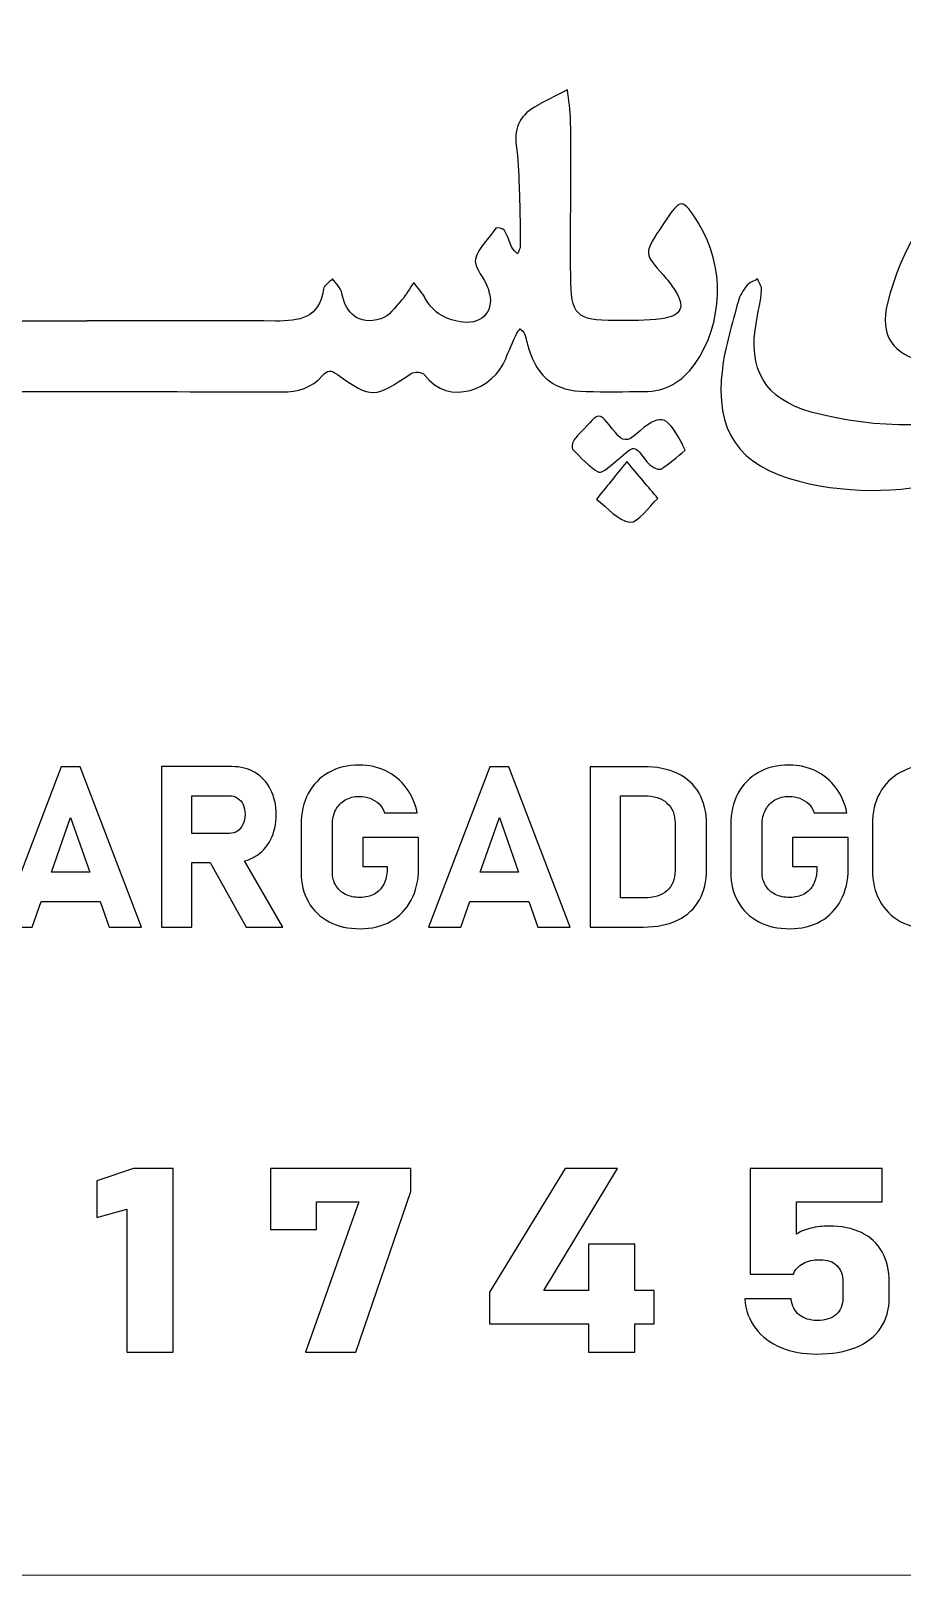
# Model space of a CAD drawing. Header units: millimetres. Extents: x -19.9 to 20.1, y -19.3 to 20.7.
# Drawn here: x -8.56 to 2.39, y -19.32 to 0.11 of the extents above; entities that cross this region are included whole.
import ezdxf

# ---------------------------------------------------------------- set-up
doc = ezdxf.new("R2010")
doc.units = ezdxf.units.MM
doc.header["$MEASUREMENT"] = 0
doc.layers.add('Layer 1', color=7, linetype='Continuous')

msp = doc.modelspace()

# ---------------------------------------------------------------- linework, layer by layer
at = {"layer": 'Layer 1', "color": 250, "lineweight": 18}
msp.add_open_spline([(-16.9282, 20.6845), (-16.9282, 20.6845), (17.0718, 20.6845), (17.0718, 20.6845), (18.7241, 20.6845), (20.0718, 19.3368), (20.0718, 17.6845), (20.0718, 17.6845), (20.0718, -16.3155), (20.0718, -16.3155), (20.0718, -17.9678), (18.7241, -19.3155), (17.0718, -19.3155), (17.0718, -19.3155), (-16.9282, -19.3155), (-16.9282, -19.3155), (-18.5805, -19.3155), (-19.9282, -17.9678), (-19.9282, -16.3155), (-19.9282, -16.3155), (-19.9282, 17.6845), (-19.9282, 17.6845), (-19.9282, 19.3368), (-18.5805, 20.6845), (-16.9282, 20.6845)], degree=3, knots=[0, 0, 0, 0, 0.125, 0.125, 0.125, 0.25, 0.25, 0.25, 0.375, 0.375, 0.375, 0.5, 0.5, 0.5, 0.625, 0.625, 0.625, 0.75, 0.75, 0.75, 0.875, 0.875, 0.875, 1, 1, 1, 1], dxfattribs=at)
at = {"layer": 'Layer 1', "color": 250}
for points, knots in [([(11.0448, -4.4285), (9.6891, -4.4285), (8.333, -4.4299), (6.9769, -4.4278), (6.5874, -4.4271), (6.4421, -4.3326), (6.3765, -3.9491), (6.3059, -3.5346), (6.2894, -3.1109), (6.2456, -2.6918), (6.24, -2.6375), (6.2139, -2.5856), (6.1969, -2.5324), (6.168, -2.5761), (6.1313, -2.6167), (6.1116, -2.6639), (5.9623, -3.0255), (5.8025, -3.3836), (5.6727, -3.7519), (5.4949, -4.256), (5.164, -4.5266), (4.6211, -4.5164), (4.4489, -4.5136), (4.2986, -4.5802), (4.2298, -4.7298), (4.0125, -5.1997), (3.5948, -5.3793), (3.1426, -5.5087), (2.4674, -5.7021), (1.783, -5.7306), (1.1007, -5.5571), (0.3341, -5.3616), (0.036, -4.9284), (0.133, -4.1417), (0.168, -3.8563), (0.2576, -3.5773), (0.3309, -3.2979), (0.3503, -3.2241), (0.3951, -3.1536), (0.4428, -3.0929), (0.4728, -3.0552), (0.5303, -3.0386), (0.5754, -3.0125), (0.5938, -3.0594), (0.6319, -3.1084), (0.6273, -3.1532), (0.6146, -3.2852), (0.5856, -3.4157), (0.5617, -3.5462), (0.4495, -4.153), (0.6675, -4.5238), (1.251, -4.6857), (2.086, -4.9168), (2.9242, -4.8857), (3.7585, -4.6804), (3.8319, -4.6624), (4.0605, -4.6571), (3.8545, -4.4786), (3.8404, -4.4663), (3.8277, -4.4306), (3.8354, -4.4183), (4.0048, -4.1304), (3.725, -4.2179), (3.6329, -4.1992), (3.3193, -4.1354), (2.9986, -4.1079), (2.684, -4.0482), (2.2754, -3.9706), (2.1072, -3.7177), (2.2098, -3.3148), (2.3862, -2.6213), (2.7164, -2.0328), (3.4096, -1.7287), (3.5885, -1.6501), (3.6816, -1.5403), (3.6696, -1.3371), (3.6636, -1.2292), (3.6947, -1.1195), (3.706, -1.0108), (3.7261, -0.8157), (3.7532, -0.7939), (3.9427, -0.8683), (4.2189, -0.977), (4.4898, -1.0994), (4.7657, -1.2098), (4.8983, -1.2634), (4.9029, -1.3237), (4.7897, -1.3982), (4.6634, -1.4811), (4.7033, -1.553), (4.7879, -1.6391), (5.1418, -1.9979), (5.3704, -2.4304), (5.5263, -2.9056), (5.5439, -2.9585), (5.5905, -3.0015), (5.6233, -3.0495), (5.6561, -3.009), (5.7044, -2.973), (5.7193, -2.9271), (5.8314, -2.5786), (5.9493, -2.2311), (6.0421, -1.8772), (6.1391, -1.5068), (6.2103, -1.1297), (6.2939, -0.7558), (6.3024, -0.718), (6.3112, -0.6774), (6.3317, -0.646), (6.3592, -0.6044), (6.3984, -0.5702), (6.4322, -0.5328), (6.4541, -0.5783), (6.4908, -0.6228), (6.495, -0.6697), (6.5292, -1.0595), (6.5631, -1.449), (6.586, -1.8395), (6.6104, -2.2537), (6.6185, -2.6692), (6.6414, -3.0837), (6.6594, -3.4058), (6.7494, -3.4944), (7.0672, -3.5268), (7.1452, -3.5346), (7.2235, -3.5388), (7.3015, -3.5388), (9.5589, -3.5427), (11.816, -3.5462), (14.073, -3.5491), (14.6054, -3.5498), (14.6124, -3.5491), (14.6467, -3.0287), (14.6777, -2.5623), (14.616, -2.1009), (14.459, -1.6642), (14.3493, -1.3576), (14.3948, -1.1354), (14.6227, -0.9064), (14.9515, -0.5762), (14.9395, -0.5653), (15.137, -1.0055), (15.2107, -1.1696), (15.2848, -1.334), (15.3631, -1.4959), (15.4143, -1.6017), (15.4058, -1.6635), (15.2697, -1.6483), (15.1765, -1.6381), (15.1218, -1.6635), (15.1102, -1.7679), (15.0658, -2.1644), (15.0143, -2.5602), (14.9705, -2.9567), (14.9656, -3.0058), (14.9892, -3.058), (14.9994, -3.1081), (15.0474, -3.0873), (15.1017, -3.0742), (15.1423, -3.0439), (15.5297, -2.7507), (15.9177, -2.4558), (16.388, -2.3059), (16.5569, -2.2519), (16.7376, -2.2106), (16.914, -2.2064), (17.4315, -2.1926), (17.7176, -2.6283), (17.5003, -3.095), (17.1743, -3.7967), (16.5954, -4.1869), (15.8556, -4.3206), (15.4196, -4.3989), (14.9691, -4.4229), (14.5249, -4.4282), (13.365, -4.4426), (12.2051, -4.4331), (11.0448, -4.4331), (11.0448, -4.4331), (11.0448, -4.4285), (11.0448, -4.4285)], [0, 0, 0, 0, 0.0166667, 0.0166667, 0.0166667, 0.0333333, 0.0333333, 0.0333333, 0.05, 0.05, 0.05, 0.0666667, 0.0666667, 0.0666667, 0.0833333, 0.0833333, 0.0833333, 0.1, 0.1, 0.1, 0.1166667, 0.1166667, 0.1166667, 0.1333333, 0.1333333, 0.1333333, 0.15, 0.15, 0.15, 0.1666667, 0.1666667, 0.1666667, 0.1833333, 0.1833333, 0.1833333, 0.2, 0.2, 0.2, 0.2166667, 0.2166667, 0.2166667, 0.2333333, 0.2333333, 0.2333333, 0.25, 0.25, 0.25, 0.2666667, 0.2666667, 0.2666667, 0.2833333, 0.2833333, 0.2833333, 0.3, 0.3, 0.3, 0.3166667, 0.3166667, 0.3166667, 0.3333333, 0.3333333, 0.3333333, 0.35, 0.35, 0.35, 0.3666667, 0.3666667, 0.3666667, 0.3833333, 0.3833333, 0.3833333, 0.4, 0.4, 0.4, 0.4166667, 0.4166667, 0.4166667, 0.4333333, 0.4333333, 0.4333333, 0.45, 0.45, 0.45, 0.4666667, 0.4666667, 0.4666667, 0.4833333, 0.4833333, 0.4833333, 0.5, 0.5, 0.5, 0.5166667, 0.5166667, 0.5166667, 0.5333333, 0.5333333, 0.5333333, 0.55, 0.55, 0.55, 0.5666667, 0.5666667, 0.5666667, 0.5833333, 0.5833333, 0.5833333, 0.6, 0.6, 0.6, 0.6166667, 0.6166667, 0.6166667, 0.6333333, 0.6333333, 0.6333333, 0.65, 0.65, 0.65, 0.6666667, 0.6666667, 0.6666667, 0.6833333, 0.6833333, 0.6833333, 0.7, 0.7, 0.7, 0.7166667, 0.7166667, 0.7166667, 0.7333333, 0.7333333, 0.7333333, 0.75, 0.75, 0.75, 0.7666667, 0.7666667, 0.7666667, 0.7833333, 0.7833333, 0.7833333, 0.8, 0.8, 0.8, 0.8166667, 0.8166667, 0.8166667, 0.8333333, 0.8333333, 0.8333333, 0.85, 0.85, 0.85, 0.8666667, 0.8666667, 0.8666667, 0.8833333, 0.8833333, 0.8833333, 0.9, 0.9, 0.9, 0.9166667, 0.9166667, 0.9166667, 0.9333333, 0.9333333, 0.9333333, 0.95, 0.95, 0.95, 0.9666667, 0.9666667, 0.9666667, 0.9833333, 0.9833333, 0.9833333, 1, 1, 1, 1]), ([(-7.8605, -3.5391), (-7.0685, -3.5391), (-6.2769, -3.5352), (-5.4852, -3.5412), (-5.1882, -3.5433), (-4.9342, -3.5091), (-4.8838, -3.1422), (-4.8771, -3.0932), (-4.8079, -3.0533), (-4.7673, -3.0092), (-4.7271, -3.0706), (-4.6626, -3.1278), (-4.6509, -3.1937), (-4.6065, -3.4453), (-4.4424, -3.5973), (-4.1599, -3.5141), (-4.0583, -3.4837), (-3.9785, -3.3655), (-3.8995, -3.2777), (-3.8402, -3.2117), (-3.7972, -3.1309), (-3.7471, -3.0569), (-3.6981, -3.1228), (-3.6413, -3.1846), (-3.6021, -3.2562), (-3.4977, -3.4463), (-3.3305, -3.5335), (-3.1255, -3.5557), (-2.8712, -3.5836), (-2.7265, -3.398), (-2.8055, -3.1525), (-2.8151, -3.1228), (-2.8295, -3.0946), (-2.8426, -3.066), (-2.8899, -2.963), (-2.9964, -2.8427), (-2.9721, -2.7612), (-2.9297, -2.6191), (-2.8094, -2.4988), (-2.7138, -2.3753), (-2.7036, -2.3622), (-2.6203, -2.3778), (-2.6062, -2.401), (-2.566, -2.467), (-2.5477, -2.5457), (-2.5134, -2.6159), (-2.4986, -2.6473), (-2.4665, -2.6702), (-2.4425, -2.697), (-2.4302, -2.6642), (-2.4069, -2.6311), (-2.4073, -2.5979), (-2.409, -2.3471), (-2.4129, -2.0962), (-2.4221, -1.8454), (-2.4284, -1.6733), (-2.4362, -1.5004), (-2.4584, -1.3297), (-2.488, -1.0961), (-2.3981, -0.9356), (-2.1931, -0.8315), (-2.179, -0.8245), (-2.1674, -0.8132), (-2.1536, -0.8061), (-2.0404, -0.7479), (-1.9271, -0.6901), (-1.8135, -0.6319), (-1.8001, -0.7617), (-1.7754, -0.8915), (-1.7747, -1.0213), (-1.7712, -1.6722), (-1.7765, -2.3231), (-1.774, -2.9736), (-1.7719, -3.4675), (-1.7031, -3.5352), (-1.2173, -3.5352), (-1.0219, -3.5352), (-0.8236, -3.5405), (-0.631, -3.5126), (-0.3717, -3.4745), (-0.3294, -3.3638), (-0.4677, -3.1465), (-0.5097, -3.0808), (-0.5598, -3.0195), (-0.612, -2.9613), (-0.8497, -2.6939), (-0.8508, -2.6942), (-0.6547, -2.3883), (-0.6377, -2.3619), (-0.618, -2.3375), (-0.6007, -2.3111), (-0.3932, -1.9883), (-0.3682, -1.9879), (-0.1661, -2.3114), (0.1691, -2.8473), (0.1493, -3.5723), (-0.2162, -4.0866), (-0.371, -4.3046), (-0.5788, -4.4274), (-0.8508, -4.4285), (-1.0939, -4.4292), (-1.3369, -4.433), (-1.58, -4.4281), (-1.9786, -4.4196), (-2.1818, -4.2644), (-2.3039, -3.8841), (-2.3226, -3.8245), (-2.3321, -3.7617), (-2.3533, -3.7028), (-2.3617, -3.6788), (-2.3893, -3.6612), (-2.408, -3.6407), (-2.4224, -3.6583), (-2.4422, -3.6739), (-2.4514, -3.6936), (-2.4997, -3.8005), (-2.5491, -3.9074), (-2.5914, -4.0168), (-2.7375, -4.3935), (-3.2998, -4.6334), (-3.6148, -4.2147), (-3.6377, -4.184), (-3.7418, -4.1755), (-3.7785, -4.2002), (-4.2403, -4.5138), (-4.2777, -4.5191), (-4.7067, -4.2143), (-4.7882, -4.1565), (-4.8322, -4.1529), (-4.8993, -4.2309), (-5.0309, -4.383), (-5.2069, -4.433), (-5.4052, -4.4323), (-7.1616, -4.4285), (-8.9178, -4.427), (-10.6739, -4.426), (-10.979, -4.426), (-11.1703, -4.2704), (-11.2856, -3.9988), (-11.3089, -3.9441), (-11.3555, -3.8993), (-11.3911, -3.8499), (-11.419, -3.9088), (-11.4599, -3.9649), (-11.4719, -4.027), (-11.5587, -4.4729), (-11.7287, -4.8786), (-12.0279, -5.2271), (-12.1693, -5.3926), (-12.3309, -5.4886), (-12.5577, -5.4667), (-12.8227, -5.4413), (-13.0897, -5.4374), (-13.3539, -5.4067), (-13.439, -5.3968), (-13.5176, -5.3316), (-13.5991, -5.2917), (-13.5377, -5.2183), (-13.4908, -5.1192), (-13.4129, -5.0755), (-13.0647, -4.8807), (-12.7013, -4.7124), (-12.3566, -4.5117), (-12.1838, -4.4112), (-12.0264, -4.2746), (-11.8853, -4.1311), (-11.7075, -3.9508), (-11.7093, -3.7345), (-11.8829, -3.5419), (-12.0399, -3.368), (-12.2131, -3.2075), (-12.3877, -3.0498), (-12.4911, -2.9567), (-12.527, -2.8759), (-12.4314, -2.7524), (-12.3362, -2.6289), (-12.2656, -2.4864), (-12.1725, -2.3612), (-12.0589, -2.2088), (-11.995, -2.2109), (-11.8889, -2.3658), (-11.7784, -2.5273), (-11.679, -2.696), (-11.5714, -2.859), (-11.5477, -2.8946), (-11.5089, -2.9193), (-11.4772, -2.9493), (-11.4652, -2.9083), (-11.4419, -2.8671), (-11.443, -2.8265), (-11.456, -2.3411), (-11.4775, -1.8557), (-11.4856, -1.3699), (-11.4878, -1.2418), (-11.4948, -1.0721), (-11.4218, -0.9935), (-11.2814, -0.8421), (-11.0866, -0.7405), (-10.9096, -0.6259), (-10.8997, -0.6195), (-10.8245, -0.6763), (-10.8182, -0.7102), (-10.8034, -0.7941), (-10.8097, -0.882), (-10.8097, -0.9684), (-10.8097, -1.6267), (-10.8101, -2.2853), (-10.8101, -2.944), (-10.8101, -3.4611), (-10.7445, -3.5377), (-10.2361, -3.5423), (-9.4441, -3.5486), (-8.6525, -3.544), (-7.8605, -3.544), (-7.8605, -3.544), (-7.8605, -3.5391), (-7.8605, -3.5391)], [0, 0, 0, 0, 0.0138889, 0.0138889, 0.0138889, 0.0277778, 0.0277778, 0.0277778, 0.0416667, 0.0416667, 0.0416667, 0.0555556, 0.0555556, 0.0555556, 0.0694444, 0.0694444, 0.0694444, 0.0833333, 0.0833333, 0.0833333, 0.0972222, 0.0972222, 0.0972222, 0.1111111, 0.1111111, 0.1111111, 0.125, 0.125, 0.125, 0.1388889, 0.1388889, 0.1388889, 0.1527778, 0.1527778, 0.1527778, 0.1666667, 0.1666667, 0.1666667, 0.1805556, 0.1805556, 0.1805556, 0.1944444, 0.1944444, 0.1944444, 0.2083333, 0.2083333, 0.2083333, 0.2222222, 0.2222222, 0.2222222, 0.2361111, 0.2361111, 0.2361111, 0.25, 0.25, 0.25, 0.2638889, 0.2638889, 0.2638889, 0.2777778, 0.2777778, 0.2777778, 0.2916667, 0.2916667, 0.2916667, 0.3055556, 0.3055556, 0.3055556, 0.3194444, 0.3194444, 0.3194444, 0.3333333, 0.3333333, 0.3333333, 0.3472222, 0.3472222, 0.3472222, 0.3611111, 0.3611111, 0.3611111, 0.375, 0.375, 0.375, 0.3888889, 0.3888889, 0.3888889, 0.4027778, 0.4027778, 0.4027778, 0.4166667, 0.4166667, 0.4166667, 0.4305556, 0.4305556, 0.4305556, 0.4444444, 0.4444444, 0.4444444, 0.4583333, 0.4583333, 0.4583333, 0.4722222, 0.4722222, 0.4722222, 0.4861111, 0.4861111, 0.4861111, 0.5, 0.5, 0.5, 0.5138889, 0.5138889, 0.5138889, 0.5277778, 0.5277778, 0.5277778, 0.5416667, 0.5416667, 0.5416667, 0.5555556, 0.5555556, 0.5555556, 0.5694444, 0.5694444, 0.5694444, 0.5833333, 0.5833333, 0.5833333, 0.5972222, 0.5972222, 0.5972222, 0.6111111, 0.6111111, 0.6111111, 0.625, 0.625, 0.625, 0.6388889, 0.6388889, 0.6388889, 0.6527778, 0.6527778, 0.6527778, 0.6666667, 0.6666667, 0.6666667, 0.6805556, 0.6805556, 0.6805556, 0.6944444, 0.6944444, 0.6944444, 0.7083333, 0.7083333, 0.7083333, 0.7222222, 0.7222222, 0.7222222, 0.7361111, 0.7361111, 0.7361111, 0.75, 0.75, 0.75, 0.7638889, 0.7638889, 0.7638889, 0.7777778, 0.7777778, 0.7777778, 0.7916667, 0.7916667, 0.7916667, 0.8055556, 0.8055556, 0.8055556, 0.8194444, 0.8194444, 0.8194444, 0.8333333, 0.8333333, 0.8333333, 0.8472222, 0.8472222, 0.8472222, 0.8611111, 0.8611111, 0.8611111, 0.875, 0.875, 0.875, 0.8888889, 0.8888889, 0.8888889, 0.9027778, 0.9027778, 0.9027778, 0.9166667, 0.9166667, 0.9166667, 0.9305556, 0.9305556, 0.9305556, 0.9444444, 0.9444444, 0.9444444, 0.9583333, 0.9583333, 0.9583333, 0.9722222, 0.9722222, 0.9722222, 0.9861111, 0.9861111, 0.9861111, 1, 1, 1, 1]), ([(-0.3342, -5.1669), (-0.4354, -5.2481), (-0.5296, -5.3419), (-0.6422, -5.4026), (-0.6753, -5.4206), (-0.7773, -5.3603), (-0.8161, -5.3109), (-0.9875, -5.0921), (-0.9551, -5.0936), (-1.1844, -5.2862), (-1.2592, -5.349), (-1.3788, -5.4636), (-1.4183, -5.4424), (-1.5446, -5.3758), (-1.6455, -5.2587), (-1.7495, -5.1539), (-1.7658, -5.1373), (-1.7559, -5.0798), (-1.7404, -5.0509), (-1.7188, -5.0106), (-1.6811, -4.9785), (-1.6493, -4.9443), (-1.3992, -4.6752), (-1.4338, -4.6653), (-1.2123, -4.9443), (-1.1223, -5.0579), (-1.0574, -5.0593), (-0.9505, -4.9641), (-0.6535, -4.6988), (-0.5695, -4.7171), (-0.385, -5.0611), (-0.3705, -5.0879), (-0.3582, -5.1161), (-0.3342, -5.1669)], [0, 0, 0, 0, 0.0909091, 0.0909091, 0.0909091, 0.1818182, 0.1818182, 0.1818182, 0.2727273, 0.2727273, 0.2727273, 0.3636364, 0.3636364, 0.3636364, 0.4545455, 0.4545455, 0.4545455, 0.5454545, 0.5454545, 0.5454545, 0.6363636, 0.6363636, 0.6363636, 0.7272727, 0.7272727, 0.7272727, 0.8181818, 0.8181818, 0.8181818, 0.9090909, 0.9090909, 0.9090909, 1, 1, 1, 1]), ([(-1.0671, -5.3092), (-0.9211, -5.4835), (-0.7997, -5.6285), (-0.678, -5.7735), (-0.7962, -5.8804), (-0.9221, -6.0804), (-1.0308, -6.0712), (-1.1775, -6.0589), (-1.3109, -5.8863), (-1.4499, -5.7826), (-1.3317, -5.6362), (-1.2132, -5.4898), (-1.0671, -5.3092)], [0, 0, 0, 0, 0.25, 0.25, 0.25, 0.5, 0.5, 0.5, 0.75, 0.75, 0.75, 1, 1, 1, 1]), ([(-3.6883, -10.0366), (-3.6883, -10.0366), (-3.6883, -10.4306), (-3.6883, -10.4306), (-3.6883, -10.5806), (-3.7187, -10.7128), (-3.7793, -10.8268), (-3.8397, -10.9411), (-3.9254, -11.0293), (-4.0365, -11.0921), (-4.1476, -11.1545), (-4.2764, -11.1856), (-4.4225, -11.1856), (-4.5696, -11.1856), (-4.699, -11.1563), (-4.8116, -11.0977), (-4.9238, -11.0388), (-5.0109, -10.9556), (-5.0723, -10.8487), (-5.134, -10.7411), (-5.1647, -10.6169), (-5.1647, -10.4751), (-5.1647, -10.4751), (-5.1647, -9.8799), (-5.1647, -9.8799), (-5.1647, -9.73), (-5.1344, -9.5984), (-5.0737, -9.4845), (-5.0134, -9.3705), (-4.9273, -9.2823), (-4.8165, -9.2202), (-4.7054, -9.1578), (-4.577, -9.1264), (-4.4306, -9.1264), (-4.3103, -9.1264), (-4.1995, -9.1511), (-4.0976, -9.2008), (-3.996, -9.2502), (-3.9109, -9.3204), (-3.8428, -9.4111), (-3.7751, -9.5014), (-3.7289, -9.6065), (-3.7049, -9.7258), (-3.7049, -9.7258), (-4.1155, -9.7258), (-4.1155, -9.7258), (-4.1293, -9.6834), (-4.1522, -9.6467), (-4.1843, -9.6157), (-4.2164, -9.5847), (-4.2538, -9.561), (-4.2969, -9.5448), (-4.3399, -9.5289), (-4.3844, -9.5205), (-4.4306, -9.5205), (-4.4983, -9.5205), (-4.5576, -9.5353), (-4.6091, -9.5649), (-4.6602, -9.5945), (-4.7001, -9.6365), (-4.7283, -9.6912), (-4.7565, -9.7459), (-4.7707, -9.8087), (-4.7707, -9.8799), (-4.7707, -9.8799), (-4.7707, -10.4751), (-4.7707, -10.4751), (-4.7707, -10.5382), (-4.7562, -10.5936), (-4.7276, -10.6419), (-4.699, -10.6899), (-4.6585, -10.727), (-4.6056, -10.7527), (-4.5526, -10.7788), (-4.4916, -10.7919), (-4.4225, -10.7919), (-4.354, -10.7919), (-4.2941, -10.7778), (-4.2425, -10.7495), (-4.1914, -10.721), (-4.1515, -10.68), (-4.124, -10.6264), (-4.0961, -10.5731), (-4.0824, -10.5096), (-4.0824, -10.4363), (-4.0824, -10.4363), (-4.0824, -10.4031), (-4.0824, -10.4031), (-4.0824, -10.4031), (-4.3875, -10.4031), (-4.3875, -10.4031), (-4.3875, -10.4031), (-4.3875, -10.0366), (-4.3875, -10.0366), (-4.3875, -10.0366), (-3.6883, -10.0366), (-3.6883, -10.0366)], [0, 0, 0, 0, 0.03125, 0.03125, 0.03125, 0.0625, 0.0625, 0.0625, 0.09375, 0.09375, 0.09375, 0.125, 0.125, 0.125, 0.15625, 0.15625, 0.15625, 0.1875, 0.1875, 0.1875, 0.21875, 0.21875, 0.21875, 0.25, 0.25, 0.25, 0.28125, 0.28125, 0.28125, 0.3125, 0.3125, 0.3125, 0.34375, 0.34375, 0.34375, 0.375, 0.375, 0.375, 0.40625, 0.40625, 0.40625, 0.4375, 0.4375, 0.4375, 0.46875, 0.46875, 0.46875, 0.5, 0.5, 0.5, 0.53125, 0.53125, 0.53125, 0.5625, 0.5625, 0.5625, 0.59375, 0.59375, 0.59375, 0.625, 0.625, 0.625, 0.65625, 0.65625, 0.65625, 0.6875, 0.6875, 0.6875, 0.71875, 0.71875, 0.71875, 0.75, 0.75, 0.75, 0.78125, 0.78125, 0.78125, 0.8125, 0.8125, 0.8125, 0.84375, 0.84375, 0.84375, 0.875, 0.875, 0.875, 0.90625, 0.90625, 0.90625, 0.9375, 0.9375, 0.9375, 0.96875, 0.96875, 0.96875, 1, 1, 1, 1]), ([(1.715, -10.0366), (1.715, -10.0366), (1.715, -10.4306), (1.715, -10.4306), (1.715, -10.5806), (1.6846, -10.7128), (1.6239, -10.8268), (1.5633, -10.9411), (1.4775, -11.0293), (1.3668, -11.0921), (1.2556, -11.1545), (1.1272, -11.1856), (0.9808, -11.1856), (0.8337, -11.1856), (0.7042, -11.1563), (0.5917, -11.0977), (0.4795, -11.0388), (0.3924, -10.9556), (0.331, -10.8487), (0.2693, -10.7411), (0.2386, -10.6169), (0.2386, -10.4751), (0.2386, -10.4751), (0.2386, -9.8799), (0.2386, -9.8799), (0.2386, -9.73), (0.2689, -9.5984), (0.3296, -9.4845), (0.3899, -9.3705), (0.476, -9.2823), (0.5871, -9.2202), (0.6979, -9.1578), (0.8263, -9.1264), (0.9727, -9.1264), (1.0927, -9.1264), (1.2038, -9.1511), (1.3057, -9.2008), (1.4073, -9.2502), (1.4924, -9.3204), (1.5604, -9.4111), (1.6282, -9.5014), (1.6744, -9.6065), (1.6984, -9.7258), (1.6984, -9.7258), (1.2877, -9.7258), (1.2877, -9.7258), (1.2736, -9.6834), (1.2511, -9.6467), (1.2189, -9.6157), (1.1872, -9.5847), (1.1495, -9.561), (1.1064, -9.5448), (1.0634, -9.5289), (1.0186, -9.5205), (0.9727, -9.5205), (0.905, -9.5205), (0.8457, -9.5353), (0.7946, -9.5649), (0.7427, -9.5945), (0.7032, -9.6365), (0.6753, -9.6912), (0.6471, -9.7459), (0.6326, -9.8087), (0.6326, -9.8799), (0.6326, -9.8799), (0.6326, -10.4751), (0.6326, -10.4751), (0.6326, -10.5382), (0.6471, -10.5936), (0.676, -10.6419), (0.7042, -10.6899), (0.7448, -10.727), (0.7977, -10.7527), (0.8506, -10.7788), (0.9117, -10.7919), (0.9808, -10.7919), (1.0493, -10.7919), (1.1092, -10.7778), (1.1607, -10.7495), (1.2119, -10.721), (1.2518, -10.68), (1.2793, -10.6264), (1.3071, -10.5731), (1.3209, -10.5096), (1.3209, -10.4363), (1.3209, -10.4363), (1.3209, -10.4031), (1.3209, -10.4031), (1.3209, -10.4031), (1.0157, -10.4031), (1.0157, -10.4031), (1.0157, -10.4031), (1.0157, -10.0366), (1.0157, -10.0366), (1.0157, -10.0366), (1.715, -10.0366), (1.715, -10.0366)], [0, 0, 0, 0, 0.03125, 0.03125, 0.03125, 0.0625, 0.0625, 0.0625, 0.09375, 0.09375, 0.09375, 0.125, 0.125, 0.125, 0.15625, 0.15625, 0.15625, 0.1875, 0.1875, 0.1875, 0.21875, 0.21875, 0.21875, 0.25, 0.25, 0.25, 0.28125, 0.28125, 0.28125, 0.3125, 0.3125, 0.3125, 0.34375, 0.34375, 0.34375, 0.375, 0.375, 0.375, 0.40625, 0.40625, 0.40625, 0.4375, 0.4375, 0.4375, 0.46875, 0.46875, 0.46875, 0.5, 0.5, 0.5, 0.53125, 0.53125, 0.53125, 0.5625, 0.5625, 0.5625, 0.59375, 0.59375, 0.59375, 0.625, 0.625, 0.625, 0.65625, 0.65625, 0.65625, 0.6875, 0.6875, 0.6875, 0.71875, 0.71875, 0.71875, 0.75, 0.75, 0.75, 0.78125, 0.78125, 0.78125, 0.8125, 0.8125, 0.8125, 0.84375, 0.84375, 0.84375, 0.875, 0.875, 0.875, 0.90625, 0.90625, 0.90625, 0.9375, 0.9375, 0.9375, 0.96875, 0.96875, 0.96875, 1, 1, 1, 1]), ([(2.3707, -11.0934), (2.2589, -11.032), (2.1728, -10.9452), (2.1114, -10.8323), (2.0504, -10.7201), (2.0201, -10.59), (2.0201, -10.4422), (2.0201, -10.4422), (2.0201, -9.8703), (2.0201, -9.8703), (2.0201, -9.7225), (2.0504, -9.5923), (2.1114, -9.4794), (2.1728, -9.3672), (2.2589, -9.2805), (2.3707, -9.2187), (2.4819, -9.1573), (2.6106, -9.1263), (2.7567, -9.1263), (2.9031, -9.1263), (3.0318, -9.1573), (3.1433, -9.2187), (3.2548, -9.2805), (3.3412, -9.3672), (3.4019, -9.4794), (3.4629, -9.5923), (3.4936, -9.7225), (3.4936, -9.8703), (3.4936, -9.8703), (3.4936, -10.4422), (3.4936, -10.4422), (3.4936, -10.59), (3.4629, -10.7201), (3.4019, -10.8323), (3.3412, -10.9452), (3.2548, -11.032), (3.1433, -11.0934), (3.0318, -11.1548), (2.9031, -11.1855), (2.7567, -11.1855), (2.6106, -11.1855), (2.4819, -11.1548), (2.3707, -11.0934)], [0, 0, 0, 0, 0.0714286, 0.0714286, 0.0714286, 0.1428571, 0.1428571, 0.1428571, 0.2142857, 0.2142857, 0.2142857, 0.2857143, 0.2857143, 0.2857143, 0.3571429, 0.3571429, 0.3571429, 0.4285714, 0.4285714, 0.4285714, 0.5, 0.5, 0.5, 0.5714286, 0.5714286, 0.5714286, 0.6428571, 0.6428571, 0.6428571, 0.7142857, 0.7142857, 0.7142857, 0.7857143, 0.7857143, 0.7857143, 0.8571429, 0.8571429, 0.8571429, 0.9285714, 0.9285714, 0.9285714, 1, 1, 1, 1]), ([(-7.6924, -10.8416), (-7.6924, -10.8416), (-8.4317, -10.8416), (-8.4317, -10.8416), (-8.4317, -10.8416), (-8.545, -11.1647), (-8.545, -11.1647), (-8.545, -11.1647), (-8.9542, -11.1647), (-8.9542, -11.1647), (-8.9542, -11.1647), (-8.1827, -9.1475), (-8.1827, -9.1475), (-8.1827, -9.1475), (-7.941, -9.1475), (-7.941, -9.1475), (-7.941, -9.1475), (-7.1699, -11.1647), (-7.1699, -11.1647), (-7.1699, -11.1647), (-7.5791, -11.1647), (-7.5791, -11.1647), (-7.5791, -11.1647), (-7.6924, -10.8416), (-7.6924, -10.8416)], [0, 0, 0, 0, 0.125, 0.125, 0.125, 0.25, 0.25, 0.25, 0.375, 0.375, 0.375, 0.5, 0.5, 0.5, 0.625, 0.625, 0.625, 0.75, 0.75, 0.75, 0.875, 0.875, 0.875, 1, 1, 1, 1]), ([(-5.8758, -10.3332), (-5.8758, -10.3332), (-5.3936, -11.165), (-5.3936, -11.165), (-5.3936, -11.165), (-5.8543, -11.165), (-5.8543, -11.165), (-5.8543, -11.165), (-6.309, -10.3533), (-6.309, -10.3533), (-6.309, -10.3533), (-6.5394, -10.3533), (-6.5394, -10.3533), (-6.5394, -10.3533), (-6.5394, -11.165), (-6.5394, -11.165), (-6.5394, -11.165), (-6.9197, -11.165), (-6.9197, -11.165), (-6.9197, -11.165), (-6.9197, -9.1461), (-6.9197, -9.1461), (-6.9197, -9.1461), (-6.7687, -9.1461), (-6.7687, -9.1461), (-6.7687, -9.1461), (-6.5394, -9.1461), (-6.5394, -9.1461), (-6.5394, -9.1461), (-6.036, -9.1461), (-6.036, -9.1461), (-5.9249, -9.1461), (-5.8275, -9.1707), (-5.7432, -9.2208), (-5.6592, -9.2706), (-5.594, -9.3415), (-5.5474, -9.4322), (-5.5012, -9.5235), (-5.4783, -9.6294), (-5.4783, -9.7497), (-5.4783, -9.87), (-5.5012, -9.9754), (-5.5474, -10.0664), (-5.594, -10.1578), (-5.6592, -10.228), (-5.7439, -10.2781), (-5.7849, -10.3022), (-5.8289, -10.3206), (-5.8758, -10.3332)], [0, 0, 0, 0, 0.0625, 0.0625, 0.0625, 0.125, 0.125, 0.125, 0.1875, 0.1875, 0.1875, 0.25, 0.25, 0.25, 0.3125, 0.3125, 0.3125, 0.375, 0.375, 0.375, 0.4375, 0.4375, 0.4375, 0.5, 0.5, 0.5, 0.5625, 0.5625, 0.5625, 0.625, 0.625, 0.625, 0.6875, 0.6875, 0.6875, 0.75, 0.75, 0.75, 0.8125, 0.8125, 0.8125, 0.875, 0.875, 0.875, 0.9375, 0.9375, 0.9375, 1, 1, 1, 1]), ([(-2.3016, -10.8416), (-2.3016, -10.8416), (-3.0409, -10.8416), (-3.0409, -10.8416), (-3.0409, -10.8416), (-3.1542, -11.1647), (-3.1542, -11.1647), (-3.1542, -11.1647), (-3.5634, -11.1647), (-3.5634, -11.1647), (-3.5634, -11.1647), (-2.7919, -9.1475), (-2.7919, -9.1475), (-2.7919, -9.1475), (-2.5502, -9.1475), (-2.5502, -9.1475), (-2.5502, -9.1475), (-1.7791, -11.1647), (-1.7791, -11.1647), (-1.7791, -11.1647), (-2.1883, -11.1647), (-2.1883, -11.1647), (-2.1883, -11.1647), (-2.3016, -10.8416), (-2.3016, -10.8416)], [0, 0, 0, 0, 0.125, 0.125, 0.125, 0.25, 0.25, 0.25, 0.375, 0.375, 0.375, 0.5, 0.5, 0.5, 0.625, 0.625, 0.625, 0.75, 0.75, 0.75, 0.875, 0.875, 0.875, 1, 1, 1, 1]), ([(-1.3376, -9.1473), (-1.3376, -9.1473), (-1.1488, -9.1473), (-1.1488, -9.1473), (-1.1488, -9.1473), (-0.8617, -9.1473), (-0.8617, -9.1473), (-0.6934, -9.1473), (-0.5498, -9.1755), (-0.4309, -9.232), (-0.312, -9.2884), (-0.2214, -9.3706), (-0.1596, -9.4789), (-0.0975, -9.5872), (-0.0665, -9.7177), (-0.0665, -9.8701), (-0.0665, -9.8701), (-0.0665, -10.442), (-0.0665, -10.442), (-0.0665, -10.587), (-0.0965, -10.714), (-0.1561, -10.8219), (-0.2157, -10.9302), (-0.3053, -11.0145), (-0.4246, -11.0745), (-0.5438, -11.1348), (-0.6902, -11.1648), (-0.8631, -11.1648), (-0.8631, -11.1648), (-1.1488, -11.1648), (-1.1488, -11.1648), (-1.1488, -11.1648), (-1.3376, -11.1648), (-1.3376, -11.1648), (-1.3376, -11.1648), (-1.5291, -11.1648), (-1.5291, -11.1648), (-1.5291, -11.1648), (-1.5291, -9.1473), (-1.5291, -9.1473), (-1.5291, -9.1473), (-1.3376, -9.1473), (-1.3376, -9.1473)], [0, 0, 0, 0, 0.0714286, 0.0714286, 0.0714286, 0.1428571, 0.1428571, 0.1428571, 0.2142857, 0.2142857, 0.2142857, 0.2857143, 0.2857143, 0.2857143, 0.3571429, 0.3571429, 0.3571429, 0.4285714, 0.4285714, 0.4285714, 0.5, 0.5, 0.5, 0.5714286, 0.5714286, 0.5714286, 0.6428571, 0.6428571, 0.6428571, 0.7142857, 0.7142857, 0.7142857, 0.7857143, 0.7857143, 0.7857143, 0.8571429, 0.8571429, 0.8571429, 0.9285714, 0.9285714, 0.9285714, 1, 1, 1, 1]), ([(-6.5394, -9.9867), (-6.5394, -9.9867), (-6.0663, -9.9867), (-6.0663, -9.9867), (-6.0279, -9.9867), (-5.9933, -9.9768), (-5.9637, -9.9578), (-5.934, -9.9384), (-5.9111, -9.9105), (-5.8952, -9.8742), (-5.879, -9.8386), (-5.8705, -9.7969), (-5.8695, -9.7497), (-5.8695, -9.7024), (-5.8776, -9.6608), (-5.8938, -9.6244), (-5.9101, -9.5888), (-5.9326, -9.5609), (-5.9623, -9.5415), (-5.9919, -9.5218), (-6.0268, -9.5122), (-6.0663, -9.5122), (-6.0663, -9.5122), (-6.5394, -9.5122), (-6.5394, -9.5122), (-6.5394, -9.5122), (-6.5394, -9.9867), (-6.5394, -9.9867)], [0, 0, 0, 0, 0.1111111, 0.1111111, 0.1111111, 0.2222222, 0.2222222, 0.2222222, 0.3333333, 0.3333333, 0.3333333, 0.4444444, 0.4444444, 0.4444444, 0.5555556, 0.5555556, 0.5555556, 0.6666667, 0.6666667, 0.6666667, 0.7777778, 0.7777778, 0.7777778, 0.8888889, 0.8888889, 0.8888889, 1, 1, 1, 1]), ([(-1.1488, -10.7986), (-1.1488, -10.7986), (-0.8532, -10.7986), (-0.8532, -10.7986), (-0.7283, -10.7986), (-0.632, -10.7683), (-0.5636, -10.7083), (-0.4948, -10.648), (-0.4609, -10.563), (-0.4609, -10.4533), (-0.4609, -10.4533), (-0.4609, -9.8592), (-0.4609, -9.8592), (-0.4609, -9.7488), (-0.4948, -9.6638), (-0.5636, -9.6038), (-0.632, -9.5435), (-0.7283, -9.5135), (-0.8532, -9.5135), (-0.8532, -9.5135), (-1.1488, -9.5135), (-1.1488, -9.5135), (-1.1488, -9.5135), (-1.1488, -10.7986), (-1.1488, -10.7986)], [0, 0, 0, 0, 0.125, 0.125, 0.125, 0.25, 0.25, 0.25, 0.375, 0.375, 0.375, 0.5, 0.5, 0.5, 0.625, 0.625, 0.625, 0.75, 0.75, 0.75, 0.875, 0.875, 0.875, 1, 1, 1, 1]), ([(-8.3032, -10.475), (-8.3032, -10.475), (-7.8209, -10.475), (-7.8209, -10.475), (-7.8209, -10.475), (-8.062, -9.7871), (-8.062, -9.7871), (-8.062, -9.7871), (-8.3032, -10.475), (-8.3032, -10.475)], [0, 0, 0, 0, 0.3333333, 0.3333333, 0.3333333, 0.6666667, 0.6666667, 0.6666667, 1, 1, 1, 1]), ([(-2.9124, -10.475), (-2.9124, -10.475), (-2.4301, -10.475), (-2.4301, -10.475), (-2.4301, -10.475), (-2.6712, -9.7871), (-2.6712, -9.7871), (-2.6712, -9.7871), (-2.9124, -10.475), (-2.9124, -10.475)], [0, 0, 0, 0, 0.3333333, 0.3333333, 0.3333333, 0.6666667, 0.6666667, 0.6666667, 1, 1, 1, 1]), ([(-6.7736, -16.5113), (-6.7736, -16.5113), (-7.3557, -16.5113), (-7.3557, -16.5113), (-7.3557, -16.5113), (-7.3557, -14.7118), (-7.3557, -14.7118), (-7.3557, -14.7118), (-7.7321, -14.8183), (-7.7321, -14.8183), (-7.7321, -14.8183), (-7.7321, -14.3562), (-7.7321, -14.3562), (-7.7321, -14.3562), (-7.271, -14.1999), (-7.271, -14.1999), (-7.271, -14.1999), (-6.7736, -14.1999), (-6.7736, -14.1999), (-6.7736, -14.1999), (-6.7736, -16.5113), (-6.7736, -16.5113)], [0, 0, 0, 0, 0.1428571, 0.1428571, 0.1428571, 0.2857143, 0.2857143, 0.2857143, 0.4285714, 0.4285714, 0.4285714, 0.5714286, 0.5714286, 0.5714286, 0.7142857, 0.7142857, 0.7142857, 0.8571429, 0.8571429, 0.8571429, 1, 1, 1, 1]), ([(-3.7848, -14.4894), (-3.7848, -14.4894), (-4.4776, -16.5111), (-4.4776, -16.5111), (-4.4776, -16.5111), (-5.1084, -16.5111), (-5.1084, -16.5111), (-5.1084, -16.5111), (-4.4371, -14.6195), (-4.4371, -14.6195), (-4.4371, -14.6195), (-4.9684, -14.6195), (-4.9684, -14.6195), (-4.9684, -14.6195), (-4.9684, -14.9677), (-4.9684, -14.9677), (-4.9684, -14.9677), (-5.5504, -14.9677), (-5.5504, -14.9677), (-5.5504, -14.9677), (-5.5504, -14.2001), (-5.5504, -14.2001), (-5.5504, -14.2001), (-3.7848, -14.2001), (-3.7848, -14.2001), (-3.7848, -14.2001), (-3.7848, -14.4894), (-3.7848, -14.4894)], [0, 0, 0, 0, 0.1111111, 0.1111111, 0.1111111, 0.2222222, 0.2222222, 0.2222222, 0.3333333, 0.3333333, 0.3333333, 0.4444444, 0.4444444, 0.4444444, 0.5555556, 0.5555556, 0.5555556, 0.6666667, 0.6666667, 0.6666667, 0.7777778, 0.7777778, 0.7777778, 0.8888889, 0.8888889, 0.8888889, 1, 1, 1, 1]), ([(-1.5483, -15.1522), (-1.5483, -15.1522), (-0.9663, -15.1522), (-0.9663, -15.1522), (-0.9663, -15.1522), (-0.9663, -15.7371), (-0.9663, -15.7371), (-0.9663, -15.7371), (-0.7239, -15.7371), (-0.7239, -15.7371), (-0.7239, -15.7371), (-0.7239, -16.1569), (-0.7239, -16.1569), (-0.7239, -16.1569), (-0.9663, -16.1569), (-0.9663, -16.1569), (-0.9663, -16.1569), (-0.9663, -16.5128), (-0.9663, -16.5128), (-0.9663, -16.5128), (-1.5483, -16.5128), (-1.5483, -16.5128), (-1.5483, -16.5128), (-1.5483, -16.1569), (-1.5483, -16.1569), (-1.5483, -16.1569), (-2.7954, -16.1569), (-2.7954, -16.1569), (-2.7954, -16.1569), (-2.7954, -15.7561), (-2.7954, -15.7561), (-2.7954, -15.7561), (-1.8436, -14.2018), (-1.8436, -14.2018), (-1.8436, -14.2018), (-1.185, -14.2018), (-1.185, -14.2018), (-1.185, -14.2018), (-2.1114, -15.7371), (-2.1114, -15.7371), (-2.1114, -15.7371), (-1.5483, -15.7371), (-1.5483, -15.7371), (-1.5483, -15.7371), (-1.5483, -15.1522), (-1.5483, -15.1522)], [0, 0, 0, 0, 0.0666667, 0.0666667, 0.0666667, 0.1333333, 0.1333333, 0.1333333, 0.2, 0.2, 0.2, 0.2666667, 0.2666667, 0.2666667, 0.3333333, 0.3333333, 0.3333333, 0.4, 0.4, 0.4, 0.4666667, 0.4666667, 0.4666667, 0.5333333, 0.5333333, 0.5333333, 0.6, 0.6, 0.6, 0.6666667, 0.6666667, 0.6666667, 0.7333333, 0.7333333, 0.7333333, 0.8, 0.8, 0.8, 0.8666667, 0.8666667, 0.8666667, 0.9333333, 0.9333333, 0.9333333, 1, 1, 1, 1]), ([(0.8723, -16.4534), (0.7397, -16.3987), (0.6331, -16.3194), (0.5534, -16.2149), (0.4733, -16.1105), (0.4271, -15.9867), (0.4144, -15.8435), (0.4144, -15.8435), (0.4144, -15.8424), (0.4144, -15.8424), (0.4144, -15.8424), (0.9965, -15.8424), (0.9965, -15.8424), (0.9965, -15.8424), (0.9965, -15.8435), (0.9965, -15.8435), (1.0081, -15.9285), (1.0423, -15.9945), (1.1002, -16.0417), (1.1584, -16.0886), (1.2339, -16.1123), (1.3277, -16.1123), (1.4297, -16.1123), (1.5091, -16.0876), (1.5648, -16.0375), (1.6205, -15.9881), (1.6488, -15.9172), (1.6488, -15.8262), (1.6488, -15.8262), (1.6488, -15.6325), (1.6488, -15.6325), (1.6488, -15.5411), (1.6234, -15.4709), (1.5729, -15.4215), (1.5228, -15.3725), (1.4526, -15.3478), (1.3623, -15.3478), (1.278, -15.3478), (1.2071, -15.3637), (1.1485, -15.3954), (1.0893, -15.4272), (1.0487, -15.472), (1.0261, -15.5291), (1.0261, -15.5291), (0.4821, -15.5291), (0.4821, -15.5291), (0.4821, -15.5291), (0.4821, -14.1999), (0.4821, -14.1999), (0.4821, -14.1999), (2.1416, -14.1999), (2.1416, -14.1999), (2.1416, -14.1999), (2.1416, -14.6197), (2.1416, -14.6197), (2.1416, -14.6197), (1.0646, -14.6197), (1.0646, -14.6197), (1.0646, -14.6197), (1.0646, -15.0282), (1.0646, -15.0282), (1.108, -14.9964), (1.1679, -14.9714), (1.2438, -14.9527), (1.3196, -14.934), (1.3951, -14.9248), (1.4703, -14.9248), (1.6301, -14.9248), (1.7673, -14.9524), (1.8809, -15.0074), (1.9956, -15.0628), (2.0823, -15.1432), (2.1416, -15.2494), (2.2016, -15.3552), (2.2312, -15.4829), (2.2312, -15.6325), (2.2312, -15.6325), (2.2312, -15.8262), (2.2312, -15.8262), (2.2312, -15.9758), (2.1952, -16.1035), (2.1236, -16.2093), (2.052, -16.3151), (1.9486, -16.3959), (1.8121, -16.4517), (1.6763, -16.507), (1.5115, -16.5349), (1.3196, -16.5349), (1.1535, -16.5349), (1.0046, -16.5077), (0.8723, -16.4534)], [0, 0, 0, 0, 0.0333333, 0.0333333, 0.0333333, 0.0666667, 0.0666667, 0.0666667, 0.1, 0.1, 0.1, 0.1333333, 0.1333333, 0.1333333, 0.1666667, 0.1666667, 0.1666667, 0.2, 0.2, 0.2, 0.2333333, 0.2333333, 0.2333333, 0.2666667, 0.2666667, 0.2666667, 0.3, 0.3, 0.3, 0.3333333, 0.3333333, 0.3333333, 0.3666667, 0.3666667, 0.3666667, 0.4, 0.4, 0.4, 0.4333333, 0.4333333, 0.4333333, 0.4666667, 0.4666667, 0.4666667, 0.5, 0.5, 0.5, 0.5333333, 0.5333333, 0.5333333, 0.5666667, 0.5666667, 0.5666667, 0.6, 0.6, 0.6, 0.6333333, 0.6333333, 0.6333333, 0.6666667, 0.6666667, 0.6666667, 0.7, 0.7, 0.7, 0.7333333, 0.7333333, 0.7333333, 0.7666667, 0.7666667, 0.7666667, 0.8, 0.8, 0.8, 0.8333333, 0.8333333, 0.8333333, 0.8666667, 0.8666667, 0.8666667, 0.9, 0.9, 0.9, 0.9333333, 0.9333333, 0.9333333, 0.9666667, 0.9666667, 0.9666667, 1, 1, 1, 1])]:
    msp.add_open_spline(points, degree=3, knots=knots, dxfattribs=at)

doc.saveas('drawing.dxf')
